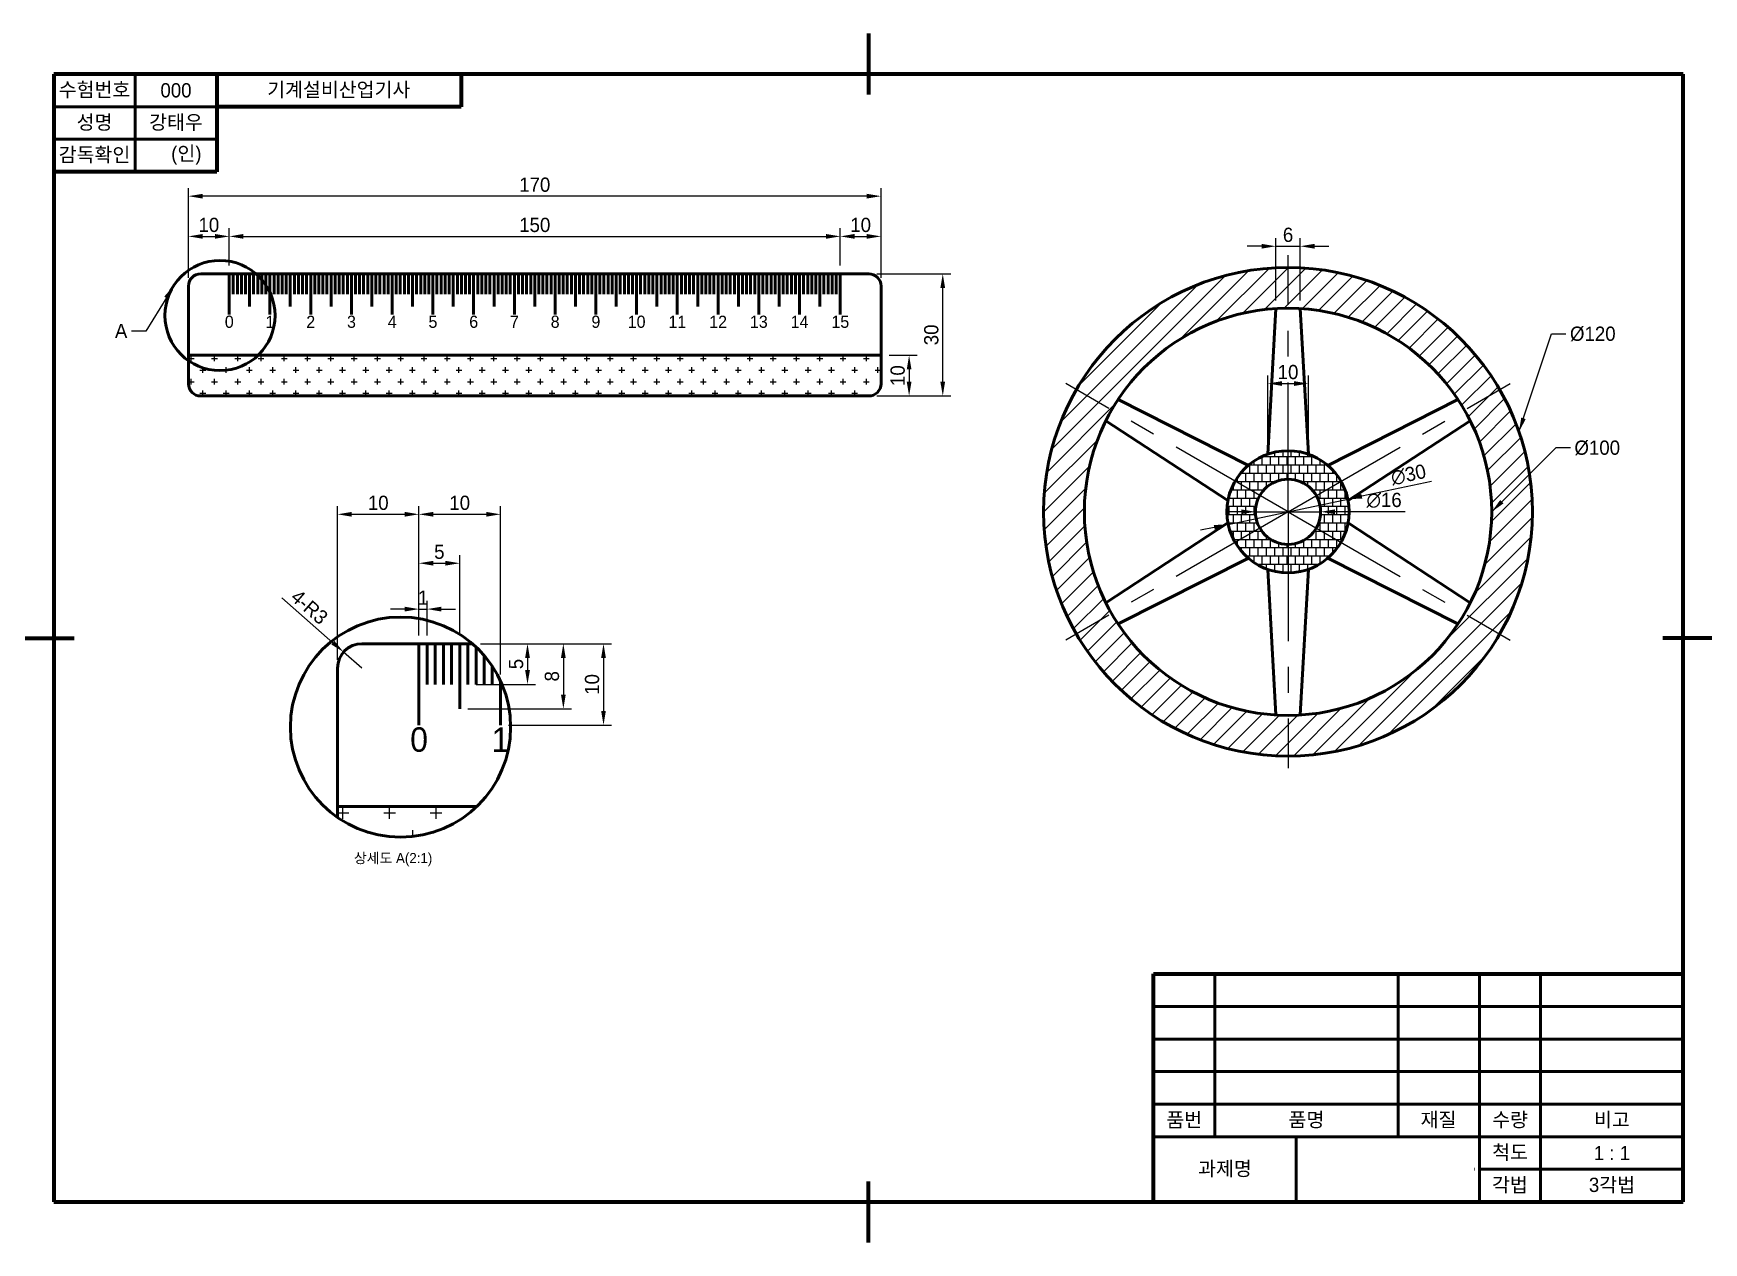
# Model space of a CAD drawing. Header units: millimetres. Extents: x 0 to 2793, y 0 to 476.
# Drawn here: x 1265 to 1675, y 0 to 297 of the extents above; entities that cross this region are included whole.
import ezdxf

# ---------------------------------------------------------------- set-up
doc = ezdxf.new("R2010")
doc.units = ezdxf.units.MM
doc.linetypes.add('CENTER', pattern=[50.8, 31.75, -6.35, 6.35, -6.35])
for name, color, linetype, lineweight in [('1.윤곽선', 5, 'Continuous', 70), ('2.외형선', 3, 'Continuous', 50), ('4.일반주서', 2, 'Continuous', 35), ('5.중심선', 1, 'CENTER', 25), ('6.해치선', 1, 'Continuous', 25)]:
    doc.layers.add(name, color=color, linetype=linetype, lineweight=lineweight)
doc.styles.add('굴림', font='')
doc.styles.get('굴림').set_extended_font_data('Gulim')
doc.dimstyles.new('기계제도기능사치수', dxfattribs={"dimtxt": 3.5, "dimasz": 3.5, "dimexe": 2, "dimexo": 2, "dimgap": 1, "dimtad": 1, "dimdsep": 46, "dimtxsty": '굴림', "dimcen": 2.5, "dimclrd": 1, "dimclre": 1, "dimclrt": 2, "dimazin": 2, "dimtfac": 1, "dimtmove": 0, "dimatfit": 3, "dimfxl": 1, "dimarcsym": 0})

# ---------------------------------------------------------------- blocks, each defined once
blk = doc.blocks.new('*U48')
at = {"layer": '2.외형선'}
for p, q in [((-3, 18.41), (-5, -17.36)), ((3, 18.41), (5, -17.36))]:
    blk.add_line(p, q, dxfattribs=at)
at = {"layer": '5.중심선'}
blk.add_line((0, -31.5), (0, 31.5), dxfattribs=at)
blk = doc.blocks.new('*U49')
at = {"layer": '2.외형선', "color": 0, "linetype": 'ByBlock', "lineweight": -2, "transparency": 16777216}
blk.add_blockref('*U48', (1572.99, 211), dxfattribs=at)
for p, rotation in [((1545.71, 195.25), 59.99999999999999), ((1600.26, 195.25), 299.9999999999999), ((1545.71, 163.75), 120), ((1600.26, 163.75), 240), ((1572.99, 148), 180)]:
    blk.add_blockref('*U48', p, dxfattribs=dict(at, rotation=rotation))
blk = doc.blocks.new('*D50')
at = {"layer": '2.외형선', "color": 1, "lineweight": -2, "transparency": 16777216}
for p, q in [((1569.99, 231.41), (1569.99, 246.72)), ((1575.99, 231.41), (1575.99, 246.72)), ((1566.49, 244.72), (1562.99, 244.72)), ((1569.99, 244.72), (1575.99, 244.72)), ((1579.49, 244.72), (1582.99, 244.72))]:
    blk.add_line(p, q, dxfattribs=at)
at = {"layer": '2.외형선', "color": 1, "transparency": 16777216}
for points in [[(1566.49, 245.3), (1566.49, 244.13), (1569.99, 244.72)], [(1579.49, 245.3), (1579.49, 244.13), (1575.99, 244.72)]]:
    blk.add_solid(points, dxfattribs=at)
at = {"layer": 'Defpoints', "color": 0, "transparency": 16777216}
for p in [(1575.99, 244.72), (1569.99, 229.41), (1575.99, 229.41)]:
    blk.add_point(p, dxfattribs=at)
at = {"layer": '2.외형선', "color": 2, "transparency": 16777216, "insert": (1572.99, 247.51), "char_height": 3.5, "attachment_point": 5, "style": '굴림'}
blk.add_mtext('6', dxfattribs=at)
blk = doc.blocks.new('*D51')
at = {"layer": '2.외형선', "color": 1, "lineweight": -2, "transparency": 16777216}
for p, q in [((1567.99, 195.64), (1567.99, 213)), ((1571.49, 211), (1574.49, 211)), ((1577.99, 195.64), (1577.99, 213))]:
    blk.add_line(p, q, dxfattribs=at)
at = {"layer": '2.외형선', "color": 1, "transparency": 16777216}
for points in [[(1571.49, 211.58), (1571.49, 210.42), (1567.99, 211)], [(1574.49, 211.58), (1574.49, 210.42), (1577.99, 211)]]:
    blk.add_solid(points, dxfattribs=at)
at = {"layer": 'Defpoints', "color": 0, "transparency": 16777216}
for p in [(1577.99, 211), (1567.99, 193.64), (1577.99, 193.64)]:
    blk.add_point(p, dxfattribs=at)
at = {"layer": '2.외형선', "color": 2, "transparency": 16777216, "insert": (1572.99, 213.8), "char_height": 3.5, "attachment_point": 5, "style": '굴림'}
blk.add_mtext('10', dxfattribs=at)
blk = doc.blocks.new('*D52')
at = {"layer": '2.외형선', "color": 1, "lineweight": -2, "transparency": 16777216}
for p, q in [((1561.49, 179.5), (1557.99, 179.5)), ((1564.99, 179.5), (1580.99, 179.5)), ((1601.75, 179.5), (1584.49, 179.5))]:
    blk.add_line(p, q, dxfattribs=at)
at = {"layer": '2.외형선', "color": 1, "transparency": 16777216}
for points in [[(1561.49, 180.08), (1561.49, 178.92), (1564.99, 179.5)], [(1584.49, 180.08), (1584.49, 178.92), (1580.99, 179.5)]]:
    blk.add_solid(points, dxfattribs=at)
at = {"layer": 'Defpoints', "color": 0, "transparency": 16777216}
for p in [(1564.99, 179.5), (1580.99, 179.5)]:
    blk.add_point(p, dxfattribs=at)
at = {"layer": '2.외형선', "color": 2, "transparency": 16777216, "insert": (1596.57, 182.3), "char_height": 3.5, "attachment_point": 5, "style": '굴림'}
blk.add_mtext('∅16', dxfattribs=at)
blk = doc.blocks.new('*D53')
at = {"layer": '2.외형선', "color": 1, "lineweight": -2, "transparency": 16777216}
for p, q in [((1608.2, 186.92), (1591.09, 183.32)), ((1558.31, 176.4), (1587.66, 182.59)), ((1554.88, 175.68), (1551.46, 174.96))]:
    blk.add_line(p, q, dxfattribs=at)
at = {"layer": '2.외형선', "color": 1, "transparency": 16777216}
for points in [[(1590.97, 183.89), (1591.21, 182.75), (1587.66, 182.59)], [(1554.76, 176.25), (1555, 175.11), (1558.31, 176.4)]]:
    blk.add_solid(points, dxfattribs=at)
at = {"layer": 'Defpoints', "color": 0, "transparency": 16777216}
for p in [(1587.66, 182.59), (1558.31, 176.4)]:
    blk.add_point(p, dxfattribs=at)
at = {"layer": '2.외형선', "color": 2, "transparency": 16777216, "insert": (1602.55, 188.59), "char_height": 3.5, "attachment_point": 5, "rotation": 11.9078, "style": '굴림'}
blk.add_mtext('∅30', dxfattribs=at)
blk = doc.blocks.new('*D62')
at = {"layer": '2.외형선', "color": 1, "lineweight": -2, "transparency": 16777216}
for p, q in [((1339.65, 143.1), (1339.65, 180.88)), ((1359.65, 149.1), (1359.65, 180.88)), ((1343.15, 178.88), (1356.15, 178.88))]:
    blk.add_line(p, q, dxfattribs=at)
at = {"layer": '2.외형선', "color": 1, "transparency": 16777216}
for points in [[(1343.15, 179.47), (1343.15, 178.3), (1339.65, 178.88)], [(1356.15, 179.47), (1356.15, 178.3), (1359.65, 178.88)]]:
    blk.add_solid(points, dxfattribs=at)
at = {"layer": 'Defpoints', "color": 0, "transparency": 16777216}
for p in [(1359.65, 178.88), (1359.65, 147.1), (1339.65, 141.1)]:
    blk.add_point(p, dxfattribs=at)
at = {"layer": '2.외형선', "color": 2, "transparency": 16777216, "insert": (1349.65, 181.68), "char_height": 3.5, "attachment_point": 5, "style": '굴림'}
blk.add_mtext('10', dxfattribs=at)
blk = doc.blocks.new('*D63')
at = {"layer": '2.외형선', "color": 1, "lineweight": -2, "transparency": 16777216}
for p, q in [((1359.65, 149.1), (1359.65, 180.88)), ((1379.65, 139.53), (1379.65, 180.88)), ((1363.15, 178.88), (1376.15, 178.88))]:
    blk.add_line(p, q, dxfattribs=at)
at = {"layer": '2.외형선', "color": 1, "transparency": 16777216}
for points in [[(1363.15, 179.47), (1363.15, 178.3), (1359.65, 178.88)], [(1376.15, 179.47), (1376.15, 178.3), (1379.65, 178.88)]]:
    blk.add_solid(points, dxfattribs=at)
at = {"layer": 'Defpoints', "color": 0, "transparency": 16777216}
for p in [(1379.65, 178.88), (1359.65, 147.1), (1379.65, 137.53)]:
    blk.add_point(p, dxfattribs=at)
at = {"layer": '2.외형선', "color": 2, "transparency": 16777216, "insert": (1369.65, 181.68), "char_height": 3.5, "attachment_point": 5, "style": '굴림'}
blk.add_mtext('10', dxfattribs=at)
blk = doc.blocks.new('*D64')
at = {"layer": '2.외형선', "color": 1, "lineweight": -2, "transparency": 16777216}
for p, q in [((1359.65, 149.1), (1359.65, 168.86)), ((1369.65, 149.1), (1369.65, 168.86)), ((1363.15, 166.86), (1366.15, 166.86))]:
    blk.add_line(p, q, dxfattribs=at)
at = {"layer": '2.외형선', "color": 1, "transparency": 16777216}
for points in [[(1363.15, 167.45), (1363.15, 166.28), (1359.65, 166.86)], [(1366.15, 167.45), (1366.15, 166.28), (1369.65, 166.86)]]:
    blk.add_solid(points, dxfattribs=at)
at = {"layer": 'Defpoints', "color": 0, "transparency": 16777216}
for p in [(1369.65, 166.86), (1359.65, 147.1), (1369.65, 147.1)]:
    blk.add_point(p, dxfattribs=at)
at = {"layer": '2.외형선', "color": 2, "transparency": 16777216, "insert": (1364.65, 169.66), "char_height": 3.5, "attachment_point": 5, "style": '굴림'}
blk.add_mtext('5', dxfattribs=at)
blk = doc.blocks.new('*D65')
at = {"layer": '2.외형선', "color": 1, "lineweight": -2, "transparency": 16777216}
for p, q in [((1359.65, 149.1), (1359.65, 157.6)), ((1361.65, 149.1), (1361.65, 157.6)), ((1356.15, 155.6), (1352.65, 155.6)), ((1359.65, 155.6), (1361.65, 155.6)), ((1365.15, 155.6), (1368.65, 155.6))]:
    blk.add_line(p, q, dxfattribs=at)
at = {"layer": '2.외형선', "color": 1, "transparency": 16777216}
for points in [[(1356.15, 156.18), (1356.15, 155.01), (1359.65, 155.6)], [(1365.15, 156.18), (1365.15, 155.01), (1361.65, 155.6)]]:
    blk.add_solid(points, dxfattribs=at)
at = {"layer": 'Defpoints', "color": 0, "transparency": 16777216}
for p in [(1361.65, 155.6), (1359.65, 147.1), (1361.65, 147.1)]:
    blk.add_point(p, dxfattribs=at)
at = {"layer": '2.외형선', "color": 2, "transparency": 16777216, "insert": (1360.65, 158.4), "char_height": 3.5, "attachment_point": 5, "style": '굴림'}
blk.add_mtext('1', dxfattribs=at)
blk = doc.blocks.new('*D69')
at = {"layer": '2.외형선', "color": 1, "lineweight": -2, "transparency": 16777216}
for p, q in [((1374.75, 147.1), (1388.29, 147.1)), ((1386.29, 143.6), (1386.29, 140.6)), ((1373.65, 137.1), (1388.29, 137.1))]:
    blk.add_line(p, q, dxfattribs=at)
at = {"layer": '2.외형선', "color": 1, "transparency": 16777216}
for points in [[(1385.71, 143.6), (1386.88, 143.6), (1386.29, 147.1)], [(1385.71, 140.6), (1386.88, 140.6), (1386.29, 137.1)]]:
    blk.add_solid(points, dxfattribs=at)
at = {"layer": 'Defpoints', "color": 0, "transparency": 16777216}
for p in [(1372.75, 147.1), (1371.65, 137.1), (1386.29, 137.1)]:
    blk.add_point(p, dxfattribs=at)
at = {"layer": '2.외형선', "color": 2, "transparency": 16777216, "insert": (1383.5, 142.1), "char_height": 3.5, "attachment_point": 5, "rotation": 90, "style": '굴림'}
blk.add_mtext('5', dxfattribs=at)
blk = doc.blocks.new('*D70')
at = {"layer": '2.외형선', "color": 1, "lineweight": -2, "transparency": 16777216}
for p, q in [((1374.75, 147.1), (1397.09, 147.1)), ((1395.09, 143.6), (1395.09, 134.6)), ((1371.65, 131.1), (1397.09, 131.1))]:
    blk.add_line(p, q, dxfattribs=at)
at = {"layer": '2.외형선', "color": 1, "transparency": 16777216}
for points in [[(1394.51, 143.6), (1395.67, 143.6), (1395.09, 147.1)], [(1394.51, 134.6), (1395.67, 134.6), (1395.09, 131.1)]]:
    blk.add_solid(points, dxfattribs=at)
at = {"layer": 'Defpoints', "color": 0, "transparency": 16777216}
for p in [(1372.75, 147.1), (1369.65, 131.1), (1395.09, 131.1)]:
    blk.add_point(p, dxfattribs=at)
at = {"layer": '2.외형선', "color": 2, "transparency": 16777216, "insert": (1392.3, 139.1), "char_height": 3.5, "attachment_point": 5, "rotation": 90, "style": '굴림'}
blk.add_mtext('8', dxfattribs=at)
blk = doc.blocks.new('*D71')
at = {"layer": '2.외형선', "color": 1, "lineweight": -2, "transparency": 16777216}
for p, q in [((1374.75, 147.1), (1406.95, 147.1)), ((1404.95, 143.6), (1404.95, 130.6)), ((1381.65, 127.1), (1406.95, 127.1))]:
    blk.add_line(p, q, dxfattribs=at)
at = {"layer": '2.외형선', "color": 1, "transparency": 16777216}
for points in [[(1404.37, 143.6), (1405.53, 143.6), (1404.95, 147.1)], [(1404.37, 130.6), (1405.53, 130.6), (1404.95, 127.1)]]:
    blk.add_solid(points, dxfattribs=at)
at = {"layer": 'Defpoints', "color": 0, "transparency": 16777216}
for p in [(1372.75, 147.1), (1379.65, 127.1), (1404.95, 127.1)]:
    blk.add_point(p, dxfattribs=at)
at = {"layer": '2.외형선', "color": 2, "transparency": 16777216, "insert": (1402.15, 137.1), "char_height": 3.5, "attachment_point": 5, "rotation": 90, "style": '굴림'}
blk.add_mtext('10', dxfattribs=at)
blk = doc.blocks.new('*D72')
at = {"layer": '2.외형선', "color": 1, "lineweight": -2, "transparency": 16777216}
for p, q in [((1325.96, 158.34), (1338.5, 147.35)), ((1345.65, 141.1), (1341.14, 145.05))]:
    blk.add_line(p, q, dxfattribs=at)
at = {"layer": '2.외형선', "color": 1, "transparency": 16777216}
blk.add_solid([(1338.89, 147.79), (1338.12, 146.92), (1341.14, 145.05)], dxfattribs=at)
at = {"layer": 'Defpoints', "color": 0, "transparency": 16777216}
for p in [(1341.14, 145.05), (1345.65, 141.1)]:
    blk.add_point(p, dxfattribs=at)
at = {"layer": '2.외형선', "color": 2, "transparency": 16777216, "insert": (1332.76, 156.11), "char_height": 3.5, "attachment_point": 5, "rotation": 318.7959, "style": '굴림'}
blk.add_mtext('4-R3', dxfattribs=at)
blk = doc.blocks.new('*D73')
at = {"layer": '2.외형선', "color": 1, "lineweight": -2, "transparency": 16777216}
for p, q in [((1303.07, 236.95), (1303.07, 249.14)), ((1306.57, 247.14), (1309.57, 247.14)), ((1313.07, 239.95), (1313.07, 249.14))]:
    blk.add_line(p, q, dxfattribs=at)
at = {"layer": '2.외형선', "color": 1, "transparency": 16777216}
for points in [[(1306.57, 247.73), (1306.57, 246.56), (1303.07, 247.14)], [(1309.57, 247.73), (1309.57, 246.56), (1313.07, 247.14)]]:
    blk.add_solid(points, dxfattribs=at)
at = {"layer": 'Defpoints', "color": 0, "transparency": 16777216}
for p in [(1313.07, 247.14), (1313.07, 237.95), (1303.07, 234.95)]:
    blk.add_point(p, dxfattribs=at)
at = {"layer": '2.외형선', "color": 2, "transparency": 16777216, "insert": (1308.07, 249.94), "char_height": 3.5, "attachment_point": 5, "style": '굴림'}
blk.add_mtext('10', dxfattribs=at)
blk = doc.blocks.new('*D74')
at = {"layer": '2.외형선', "color": 1, "lineweight": -2, "transparency": 16777216}
for p, q in [((1313.07, 239.95), (1313.07, 249.14)), ((1316.57, 247.14), (1459.57, 247.14)), ((1463.07, 239.95), (1463.07, 249.14))]:
    blk.add_line(p, q, dxfattribs=at)
at = {"layer": '2.외형선', "color": 1, "transparency": 16777216}
for points in [[(1316.57, 247.73), (1316.57, 246.56), (1313.07, 247.14)], [(1459.57, 247.73), (1459.57, 246.56), (1463.07, 247.14)]]:
    blk.add_solid(points, dxfattribs=at)
at = {"layer": 'Defpoints', "color": 0, "transparency": 16777216}
for p in [(1463.07, 247.14), (1313.07, 237.95), (1463.07, 237.95)]:
    blk.add_point(p, dxfattribs=at)
at = {"layer": '2.외형선', "color": 2, "transparency": 16777216, "insert": (1388.07, 249.94), "char_height": 3.5, "attachment_point": 5, "style": '굴림'}
blk.add_mtext('150', dxfattribs=at)
blk = doc.blocks.new('*D75')
at = {"layer": '2.외형선', "color": 1, "lineweight": -2, "transparency": 16777216}
for p, q in [((1463.07, 239.95), (1463.07, 249.14)), ((1466.57, 247.14), (1469.57, 247.14)), ((1473.07, 236.95), (1473.07, 249.14))]:
    blk.add_line(p, q, dxfattribs=at)
at = {"layer": '2.외형선', "color": 1, "transparency": 16777216}
for points in [[(1466.57, 247.73), (1466.57, 246.56), (1463.07, 247.14)], [(1469.57, 247.73), (1469.57, 246.56), (1473.07, 247.14)]]:
    blk.add_solid(points, dxfattribs=at)
at = {"layer": 'Defpoints', "color": 0, "transparency": 16777216}
for p in [(1473.07, 247.14), (1463.07, 237.95), (1473.07, 234.95)]:
    blk.add_point(p, dxfattribs=at)
at = {"layer": '2.외형선', "color": 2, "transparency": 16777216, "insert": (1468.07, 249.94), "char_height": 3.5, "attachment_point": 5, "style": '굴림'}
blk.add_mtext('10', dxfattribs=at)
blk = doc.blocks.new('*D76')
at = {"layer": '2.외형선', "color": 1, "lineweight": -2, "transparency": 16777216}
for p, q in [((1303.07, 236.95), (1303.07, 259.02)), ((1473.07, 236.95), (1473.07, 259.02)), ((1469.57, 257.02), (1306.57, 257.02))]:
    blk.add_line(p, q, dxfattribs=at)
at = {"layer": '2.외형선', "color": 1, "transparency": 16777216}
for points in [[(1306.57, 257.6), (1306.57, 256.43), (1303.07, 257.02)], [(1469.57, 257.6), (1469.57, 256.43), (1473.07, 257.02)]]:
    blk.add_solid(points, dxfattribs=at)
at = {"layer": 'Defpoints', "color": 0, "transparency": 16777216}
for p in [(1303.07, 257.02), (1303.07, 234.95), (1473.07, 234.95)]:
    blk.add_point(p, dxfattribs=at)
at = {"layer": '2.외형선', "color": 2, "transparency": 16777216, "insert": (1388.07, 259.82), "char_height": 3.5, "attachment_point": 5, "style": '굴림'}
blk.add_mtext('170', dxfattribs=at)
blk = doc.blocks.new('*D77')
at = {"layer": '2.외형선', "color": 1, "lineweight": -2, "transparency": 16777216}
for p, q in [((1475.07, 217.95), (1481.97, 217.95)), ((1479.97, 214.45), (1479.97, 211.45)), ((1472.07, 207.95), (1481.97, 207.95))]:
    blk.add_line(p, q, dxfattribs=at)
at = {"layer": '2.외형선', "color": 1, "transparency": 16777216}
for points in [[(1479.39, 214.45), (1480.55, 214.45), (1479.97, 217.95)], [(1479.39, 211.45), (1480.55, 211.45), (1479.97, 207.95)]]:
    blk.add_solid(points, dxfattribs=at)
at = {"layer": 'Defpoints', "color": 0, "transparency": 16777216}
for p in [(1473.07, 217.95), (1470.07, 207.95), (1479.97, 207.95)]:
    blk.add_point(p, dxfattribs=at)
at = {"layer": '2.외형선', "color": 2, "transparency": 16777216, "insert": (1477.17, 212.95), "char_height": 3.5, "attachment_point": 5, "rotation": 90, "style": '굴림'}
blk.add_mtext('10', dxfattribs=at)
blk = doc.blocks.new('*D78')
at = {"layer": '2.외형선', "color": 1, "lineweight": -2, "transparency": 16777216}
for p, q in [((1472.07, 237.95), (1490.23, 237.95)), ((1488.23, 211.45), (1488.23, 234.45)), ((1472.07, 207.95), (1490.23, 207.95))]:
    blk.add_line(p, q, dxfattribs=at)
at = {"layer": '2.외형선', "color": 1, "transparency": 16777216}
for points in [[(1487.64, 234.45), (1488.81, 234.45), (1488.23, 237.95)], [(1487.64, 211.45), (1488.81, 211.45), (1488.23, 207.95)]]:
    blk.add_solid(points, dxfattribs=at)
at = {"layer": 'Defpoints', "color": 0, "transparency": 16777216}
for p in [(1470.07, 237.95), (1488.23, 237.95), (1470.07, 207.95)]:
    blk.add_point(p, dxfattribs=at)
at = {"layer": '2.외형선', "color": 2, "transparency": 16777216, "insert": (1485.43, 222.95), "char_height": 3.5, "attachment_point": 5, "rotation": 90, "style": '굴림'}
blk.add_mtext('30', dxfattribs=at)

msp = doc.modelspace()

# ---------------------------------------------------------------- hatches: boundary and pattern name
at = {"layer": '6.해치선'}
h = msp.add_hatch(dxfattribs=at)
h.set_pattern_fill('ANSI31', color=256)
h.paths.add_polyline_path([(1572.985, 229.499), (1572.985, 239.499, 0.2679492), (1521.024, 209.499), (1529.684, 204.499, -0.2679492)])
h.paths.add_polyline_path([(1572.985, 239.499), (1572.985, 229.499, -0.2679492), (1616.286, 204.499), (1624.947, 209.499, 0.2679492)])
h.paths.add_polyline_path([(1624.947, 209.499), (1616.286, 204.499, -0.1316525), (1622.985, 179.499, -0.1316525), (1616.286, 154.499), (1624.947, 149.499, 0.1316525), (1632.985, 179.499, 0.1316525)])
h.paths.add_polyline_path([(1624.947, 149.499), (1616.286, 154.499, -0.2679492), (1572.985, 129.499), (1572.985, 119.499, 0.2679492)])
h.paths.add_polyline_path([(1572.985, 129.499, -0.2679492), (1529.684, 154.499), (1521.024, 149.499, 0.2679492), (1572.985, 119.499)])
h.paths.add_polyline_path([(1522.985, 179.499, -0.1316525), (1529.684, 204.499), (1521.024, 209.499, 0.1316525), (1512.985, 179.499, 0.1316525), (1521.024, 149.499), (1529.684, 154.499, -0.1316525)])
h = msp.add_hatch(dxfattribs=at)
h.set_pattern_fill('CROSS', color=256, scale=0.45)
h.paths.add_polyline_path([(1473.069, 217.946), (1303.069, 217.946), (1303.069, 210.946, 0.4142136), (1306.069, 207.946), (1470.069, 207.946, 0.4142136), (1473.069, 210.946)])
h = msp.add_hatch(dxfattribs=at)
h.set_pattern_fill('AR-B88', color=256, scale=0.01)
h.paths.add_polyline_path([(1572.985, 194.499), (1572.985, 187.499, -0.2679492), (1579.913, 183.499), (1585.975, 186.999, 0.2679492)])
h.paths.add_polyline_path([(1585.975, 186.999), (1579.913, 183.499, -0.1316525), (1580.985, 179.499, -0.1316525), (1579.913, 175.499), (1585.975, 171.999, 0.1316525), (1587.985, 179.499, 0.1316525)])
h.paths.add_polyline_path([(1585.975, 171.999), (1579.913, 175.499, -0.2679492), (1572.985, 171.499), (1572.985, 164.499, 0.2679492)])
h.paths.add_polyline_path([(1572.985, 171.499, -0.2679492), (1566.057, 175.499), (1559.995, 171.999, 0.2679492), (1572.985, 164.499)])
h.paths.add_polyline_path([(1566.057, 183.499), (1559.995, 186.999, 0.1316525), (1557.985, 179.499, 0.1316525), (1559.995, 171.999), (1566.057, 175.499, -0.1316525), (1564.985, 179.499, -0.1316525)])
h.paths.add_polyline_path([(1572.985, 194.499, 0.2679492), (1559.995, 186.999), (1566.057, 183.499, -0.2679492), (1572.985, 187.499)])
h = msp.add_hatch(dxfattribs=at)
h.set_pattern_fill('CROSS', color=256, scale=0.9)
h.set_pattern_definition([(0, (-1266.486, -328.7945), (5.715, 5.715), [2.8575, -8.5725]), (90, (-1265.0574, -330.223), (-5.715, 5.715), [2.8575, -8.5725])])
edge = h.paths.add_edge_path()
edge.add_arc((1355.12, 126.607), 27.034, 235.09719, 313.80551)
edge.add_line((1373.833, 107.097), (1339.651, 107.097))
edge.add_line((1339.651, 107.097), (1339.651, 104.436))

# ---------------------------------------------------------------- linework, layer by layer
at = {"layer": '1.윤곽선'}
for p, q in [((1470, 297), (1470, 282)), ((1670, 287), (1270, 287)), ((1270, 287), (1270, 10)), ((1310, 287), (1310, 263)), ((1370, 287), (1370, 279)), ((1670, 10), (1670, 287)), ((1370, 279), (1310, 279)), ((1310, 263), (1270, 263)), ((1260, 148.5), (1275, 148.5)), ((1680, 148.5), (1665, 148.5)), ((1540, 66), (1670, 66)), ((1540, 10), (1540, 66)), ((1470, 0), (1470, 15)), ((1270, 10), (1670, 10))]:
    msp.add_line(p, q, dxfattribs=at)
at = {"layer": '2.외형선'}
for p, q in [((1290, 287), (1290, 263)), ((1290, 279), (1270, 279)), ((1290, 279), (1310, 279)), ((1310, 271), (1270, 271)), ((1470.069, 237.946), (1306.069, 237.946)), ((1313.069, 237.946), (1313.069, 227.946)), ((1313.069, 237.946), (1313.069, 232.946)), ((1314.069, 237.946), (1314.069, 232.946)), ((1315.069, 237.946), (1315.069, 232.946)), ((1316.069, 237.946), (1316.069, 232.946)), ((1317.069, 237.946), (1317.069, 232.946)), ((1318.069, 237.946), (1318.069, 229.946)), ((1319.069, 237.946), (1319.069, 232.946)), ((1320.069, 237.946), (1320.069, 232.946)), ((1321.069, 237.946), (1321.069, 232.946)), ((1322.069, 237.946), (1322.069, 232.946)), ((1323.069, 237.946), (1323.069, 227.946)), ((1323.069, 237.946), (1323.069, 232.946)), ((1324.069, 237.946), (1324.069, 232.946)), ((1325.069, 237.946), (1325.069, 232.946)), ((1326.069, 237.946), (1326.069, 232.946)), ((1327.069, 237.946), (1327.069, 232.946)), ((1328.069, 237.946), (1328.069, 229.946)), ((1329.069, 237.946), (1329.069, 232.946)), ((1330.069, 237.946), (1330.069, 232.946)), ((1331.069, 237.946), (1331.069, 232.946)), ((1332.069, 237.946), (1332.069, 232.946)), ((1333.069, 237.946), (1333.069, 227.946)), ((1333.069, 237.946), (1333.069, 232.946)), ((1334.069, 237.946), (1334.069, 232.946)), ((1335.069, 237.946), (1335.069, 232.946)), ((1336.069, 237.946), (1336.069, 232.946)), ((1337.069, 237.946), (1337.069, 232.946)), ((1338.069, 237.946), (1338.069, 229.946)), ((1339.069, 237.946), (1339.069, 232.946)), ((1340.069, 237.946), (1340.069, 232.946)), ((1341.069, 237.946), (1341.069, 232.946)), ((1342.069, 237.946), (1342.069, 232.946)), ((1343.069, 237.946), (1343.069, 227.946)), ((1343.069, 237.946), (1343.069, 232.946)), ((1344.069, 237.946), (1344.069, 232.946)), ((1345.069, 237.946), (1345.069, 232.946)), ((1346.069, 237.946), (1346.069, 232.946)), ((1347.069, 237.946), (1347.069, 232.946)), ((1348.069, 237.946), (1348.069, 229.946)), ((1349.069, 237.946), (1349.069, 232.946)), ((1350.069, 237.946), (1350.069, 232.946)), ((1351.069, 237.946), (1351.069, 232.946)), ((1352.069, 237.946), (1352.069, 232.946)), ((1353.069, 237.946), (1353.069, 227.946)), ((1353.069, 237.946), (1353.069, 232.946)), ((1354.069, 237.946), (1354.069, 232.946)), ((1355.069, 237.946), (1355.069, 232.946)), ((1356.069, 237.946), (1356.069, 232.946)), ((1357.069, 237.946), (1357.069, 232.946)), ((1358.069, 237.946), (1358.069, 229.946)), ((1359.069, 237.946), (1359.069, 232.946)), ((1360.069, 237.946), (1360.069, 232.946)), ((1361.069, 237.946), (1361.069, 232.946)), ((1362.069, 237.946), (1362.069, 232.946)), ((1363.069, 237.946), (1363.069, 227.946)), ((1363.069, 237.946), (1363.069, 232.946)), ((1364.069, 237.946), (1364.069, 232.946)), ((1365.069, 237.946), (1365.069, 232.946)), ((1366.069, 237.946), (1366.069, 232.946)), ((1367.069, 237.946), (1367.069, 232.946)), ((1368.069, 237.946), (1368.069, 229.946)), ((1369.069, 237.946), (1369.069, 232.946)), ((1370.069, 237.946), (1370.069, 232.946)), ((1371.069, 237.946), (1371.069, 232.946)), ((1372.069, 237.946), (1372.069, 232.946)), ((1373.069, 237.946), (1373.069, 227.946)), ((1373.069, 237.946), (1373.069, 232.946)), ((1374.069, 237.946), (1374.069, 232.946)), ((1375.069, 237.946), (1375.069, 232.946)), ((1376.069, 237.946), (1376.069, 232.946)), ((1377.069, 237.946), (1377.069, 232.946)), ((1378.069, 237.946), (1378.069, 229.946)), ((1379.069, 237.946), (1379.069, 232.946)), ((1380.069, 237.946), (1380.069, 232.946)), ((1381.069, 237.946), (1381.069, 232.946)), ((1382.069, 237.946), (1382.069, 232.946)), ((1383.069, 237.946), (1383.069, 227.946)), ((1383.069, 237.946), (1383.069, 232.946)), ((1384.069, 237.946), (1384.069, 232.946)), ((1385.069, 237.946), (1385.069, 232.946)), ((1386.069, 237.946), (1386.069, 232.946)), ((1387.069, 237.946), (1387.069, 232.946)), ((1388.069, 237.946), (1388.069, 229.946)), ((1389.069, 237.946), (1389.069, 232.946)), ((1390.069, 237.946), (1390.069, 232.946)), ((1391.069, 237.946), (1391.069, 232.946)), ((1392.069, 237.946), (1392.069, 232.946)), ((1393.069, 237.946), (1393.069, 227.946)), ((1393.069, 237.946), (1393.069, 232.946)), ((1394.069, 237.946), (1394.069, 232.946)), ((1395.069, 237.946), (1395.069, 232.946)), ((1396.069, 237.946), (1396.069, 232.946)), ((1397.069, 237.946), (1397.069, 232.946)), ((1398.069, 237.946), (1398.069, 229.946)), ((1399.069, 237.946), (1399.069, 232.946)), ((1400.069, 237.946), (1400.069, 232.946)), ((1401.069, 237.946), (1401.069, 232.946)), ((1402.069, 237.946), (1402.069, 232.946)), ((1403.069, 237.946), (1403.069, 227.946)), ((1403.069, 237.946), (1403.069, 232.946)), ((1404.069, 237.946), (1404.069, 232.946)), ((1405.069, 237.946), (1405.069, 232.946)), ((1406.069, 237.946), (1406.069, 232.946)), ((1407.069, 237.946), (1407.069, 232.946)), ((1408.069, 237.946), (1408.069, 229.946)), ((1409.069, 237.946), (1409.069, 232.946)), ((1410.069, 237.946), (1410.069, 232.946)), ((1411.069, 237.946), (1411.069, 232.946)), ((1412.069, 237.946), (1412.069, 232.946)), ((1413.069, 237.946), (1413.069, 227.946)), ((1413.069, 237.946), (1413.069, 232.946)), ((1414.069, 237.946), (1414.069, 232.946)), ((1415.069, 237.946), (1415.069, 232.946)), ((1416.069, 237.946), (1416.069, 232.946)), ((1417.069, 237.946), (1417.069, 232.946)), ((1418.069, 237.946), (1418.069, 229.946)), ((1419.069, 237.946), (1419.069, 232.946)), ((1420.069, 237.946), (1420.069, 232.946)), ((1421.069, 237.946), (1421.069, 232.946)), ((1422.069, 237.946), (1422.069, 232.946)), ((1423.069, 237.946), (1423.069, 227.946)), ((1423.069, 237.946), (1423.069, 232.946)), ((1424.069, 237.946), (1424.069, 232.946)), ((1425.069, 237.946), (1425.069, 232.946)), ((1426.069, 237.946), (1426.069, 232.946)), ((1427.069, 237.946), (1427.069, 232.946)), ((1428.069, 237.946), (1428.069, 229.946)), ((1429.069, 237.946), (1429.069, 232.946)), ((1430.069, 237.946), (1430.069, 232.946)), ((1431.069, 237.946), (1431.069, 232.946)), ((1432.069, 237.946), (1432.069, 232.946)), ((1433.069, 237.946), (1433.069, 227.946)), ((1433.069, 237.946), (1433.069, 232.946)), ((1434.069, 237.946), (1434.069, 232.946)), ((1435.069, 237.946), (1435.069, 232.946)), ((1436.069, 237.946), (1436.069, 232.946)), ((1437.069, 237.946), (1437.069, 232.946)), ((1438.069, 237.946), (1438.069, 229.946)), ((1439.069, 237.946), (1439.069, 232.946)), ((1440.069, 237.946), (1440.069, 232.946)), ((1441.069, 237.946), (1441.069, 232.946)), ((1442.069, 237.946), (1442.069, 232.946)), ((1443.069, 237.946), (1443.069, 227.946)), ((1443.069, 237.946), (1443.069, 232.946)), ((1444.069, 237.946), (1444.069, 232.946)), ((1445.069, 237.946), (1445.069, 232.946)), ((1446.069, 237.946), (1446.069, 232.946)), ((1447.069, 237.946), (1447.069, 232.946)), ((1448.069, 237.946), (1448.069, 229.946)), ((1449.069, 237.946), (1449.069, 232.946)), ((1450.069, 237.946), (1450.069, 232.946)), ((1451.069, 237.946), (1451.069, 232.946)), ((1452.069, 237.946), (1452.069, 232.946)), ((1453.069, 237.946), (1453.069, 227.946)), ((1453.069, 237.946), (1453.069, 232.946)), ((1454.069, 237.946), (1454.069, 232.946)), ((1455.069, 237.946), (1455.069, 232.946)), ((1456.069, 237.946), (1456.069, 232.946)), ((1457.069, 237.946), (1457.069, 232.946)), ((1458.069, 237.946), (1458.069, 229.946)), ((1459.069, 237.946), (1459.069, 232.946)), ((1460.069, 237.946), (1460.069, 232.946)), ((1461.069, 237.946), (1461.069, 232.946)), ((1462.069, 237.946), (1462.069, 232.946)), ((1463.069, 237.946), (1463.069, 227.946)), ((1463.069, 237.946), (1463.069, 232.946)), ((1569.985, 239.424), (1569.985, 239.499)), ((1575.985, 239.424), (1575.985, 239.499)), ((1303.069, 234.946), (1303.069, 210.946)), ((1473.069, 210.946), (1473.069, 234.946)), ((1303.069, 217.946), (1473.069, 217.946)), ((1306.069, 207.946), (1470.069, 207.946)), ((1372.755, 147.097), (1345.651, 147.097)), ((1359.651, 147.097), (1359.651, 127.097)), ((1359.651, 147.097), (1359.651, 137.097)), ((1361.651, 147.097), (1361.651, 137.097)), ((1363.651, 147.097), (1363.651, 137.097)), ((1365.651, 147.097), (1365.651, 137.097)), ((1367.651, 147.097), (1367.651, 137.097)), ((1369.651, 147.097), (1369.651, 131.097)), ((1371.651, 147.097), (1371.651, 137.097)), ((1373.651, 146.29), (1373.651, 137.097)), ((1375.651, 144.193), (1375.651, 137.097)), ((1339.651, 141.097), (1339.651, 104.436)), ((1377.651, 141.545), (1377.651, 137.097)), ((1379.651, 137.966), (1379.651, 127.097)), ((1379.651, 137.966), (1379.651, 137.097)), ((1339.651, 107.097), (1373.833, 107.097)), ((1555, 26), (1555, 66)), ((1600, 26), (1600, 66)), ((1620, 10), (1620, 66)), ((1635, 10), (1635, 66)), ((1540, 58), (1670, 58)), ((1540, 50), (1670, 50)), ((1540, 42), (1670, 42)), ((1540, 34), (1670, 34)), ((1540, 26), (1670, 26)), ((1575, 10), (1575, 26)), ((1618.76, 18), (1618.833, 18)), ((1620, 18), (1670, 18))]:
    msp.add_line(p, q, dxfattribs=at)
for centre, radius in [((1310.803, 227.701), 13.517), ((1572.985, 179.499), 60), ((1572.985, 179.499), 50), ((1572.985, 179.499), 15), ((1572.985, 179.499), 8), ((1355.12, 126.607), 27.034)]:
    msp.add_circle(centre, radius, dxfattribs=at)
for centre, radius, start, end in [((1306.069, 234.946), 3, 90, 180), ((1470.069, 234.946), 3, 0, 90), ((1306.069, 210.946), 3, 180, 270), ((1470.069, 210.946), 3, 270, 0), ((1345.651, 141.097), 6, 90, 180)]:
    msp.add_arc(centre, radius, start, end, dxfattribs=at)

# ---------------------------------------------------------------- block references
msp.add_blockref('*U49', (0, 0), dxfattribs=at)

# ---------------------------------------------------------------- texts
at = {"layer": '2.외형선', "color": 2, "char_height": 3.5, "style": '굴림'}
for s, insert, attachment_point in [('A', (1288.066, 222.143), 9), ('%%C120', (1642.199, 224.987), 1), ('%%C100', (1643.293, 197.006), 1)]:
    msp.add_mtext(s, dxfattribs=dict(at, insert=insert, attachment_point=attachment_point))
at = {"layer": '2.외형선', "style": '굴림'}
for s, width, gutter_width, insert, char_height, attachment_point in [('0', 0.96285, 12.5, (1313.079, 226.157), 3, 5), ('1', 0.96285, 12.5, (1323.079, 226.157), 3, 5), ('2', 0.96285, 12.5, (1333.079, 226.157), 3, 5), ('3', 0.96285, 12.5, (1343.079, 226.157), 3, 5), ('4', 0.96285, 12.5, (1353.079, 226.157), 3, 5), ('5', 0.96285, 12.5, (1363.079, 226.157), 3, 5), ('6', 0.96285, 12.5, (1373.079, 226.157), 3, 5), ('7', 0.96285, 12.5, (1383.079, 226.157), 3, 5), ('8', 0.96285, 12.5, (1393.079, 226.157), 3, 5), ('9', 0.96285, 12.5, (1403.079, 226.157), 3, 5), ('10', 0.96285, 12.5, (1413.079, 226.157), 3, 5), ('11', 0.96285, 12.5, (1423.079, 226.157), 3, 5), ('12', 0.96285, 12.5, (1433.079, 226.157), 3, 5), ('13', 0.96285, 12.5, (1443.079, 226.157), 3, 5), ('14', 0.96285, 12.5, (1453.079, 226.157), 3, 5), ('15', 0.96285, 12.5, (1463.079, 226.157), 3, 5), ('0', 1.92571, 25, (1359.671, 123.52), 6, 5), ('1', 1.92571, 25, (1379.671, 123.52), 6, 5), ('상세도 A(2:1)', 27.75767, 12.5, (1343.688, 95.699), 2.5, 1)]:
    msp.add_mtext_dynamic_manual_height_columns(s, width=width, gutter_width=gutter_width, heights=[0], dxfattribs=dict(at, insert=insert, char_height=char_height, attachment_point=attachment_point))
at = {"layer": '4.일반주서', "char_height": 3.5, "attachment_point": 5, "style": '굴림'}
for s, insert, width in [('수험번호', (1280, 283), 20), ('000', (1300, 283), 20), ('기계설비산업기사', (1339.963, 283), 60.07361), ('성명', (1280, 275), 20), ('강태우', (1300, 275), 20), ('감독확인', (1280, 267), 20), ('    (인)', (1300, 267), 20), ('품번', (1547.5, 30), 15), ('품명', (1577.5, 30), 45), ('재질', (1609.926, 30), 19.8528), ('수량', (1627.5, 30), 15), ('비고', (1652.5, 30), 35), ('척도', (1627.5, 22), 15), ('1 : 1', (1652.5, 22), 35), ('과제명', (1557.5, 18), 35), ('각법', (1627.463, 14), 15.0736), ('3각법', (1652.5, 14), 35)]:
    msp.add_mtext(s, dxfattribs=dict(at, insert=insert, width=width))

# ---------------------------------------------------------------- dimensions: what is measured, and where the dimension line sits
at = {"layer": '2.외형선'}
for base, p1, p2, picture, middle in [((1303.069, 257.016), (1473.069, 234.946), (1303.069, 234.946), '*D76', (1388.069, 259.815)), ((1313.069, 247.143), (1303.069, 234.946), (1313.069, 237.946), '*D73', (1308.069, 249.942)), ((1463.069, 247.143), (1313.069, 237.946), (1463.069, 237.946), '*D74', (1388.069, 249.942)), ((1473.069, 247.143), (1463.069, 237.946), (1473.069, 234.946), '*D75', (1468.069, 249.942)), ((1575.985, 244.717), (1569.985, 229.409), (1575.985, 229.409), '*D50', (1572.985, 247.511))]:
    dim = msp.add_linear_dim(base=base, p1=p1, p2=p2, dimstyle='기계제도기능사치수', dxfattribs=at)
    dim.commit()
    dim.dimension.update_dxf_attribs({"geometry": picture, "text_midpoint": middle})
for base, p1, p2, picture, middle in [((1488.227, 237.946), (1470.069, 207.946), (1470.069, 237.946), '*D78', (1485.432, 222.946)), ((1479.969, 207.946), (1473.069, 217.946), (1470.069, 207.946), '*D77', (1477.17, 212.946))]:
    dim = msp.add_linear_dim(base=base, p1=p1, p2=p2, angle=90, dimstyle='기계제도기능사치수', dxfattribs=at)
    dim.commit()
    dim.dimension.update_dxf_attribs({"geometry": picture, "text_midpoint": middle})
dim = msp.add_linear_dim(base=(1577.985, 210.999), p1=(1567.985, 193.641), p2=(1577.985, 193.641), dimstyle='기계제도기능사치수', dxfattribs=at)
dim.commit()
dim.dimension.update_dxf_attribs({"geometry": '*D51', "text_midpoint": (1572.985, 210.999), "dimtype": 160})
for p1, p2, picture, middle in [((1558.308, 176.404), (1587.662, 182.594), '*D53', (1603.13, 185.856)), ((1564.985, 179.499), (1580.985, 179.499), '*D52', (1596.568, 179.499))]:
    dim = msp.add_diameter_dim_2p(p1=p1, p2=p2, dimstyle='기계제도기능사치수', dxfattribs=at)
    dim.commit()
    dim.dimension.update_dxf_attribs({"geometry": picture, "text_midpoint": middle, "dimtype": 163})
dim = msp.add_linear_dim(base=(1359.651, 178.883), p1=(1339.651, 141.097), p2=(1359.651, 147.097), text='10', dimstyle='기계제도기능사치수', dxfattribs=at)
dim.commit()
dim.dimension.update_dxf_attribs({"geometry": '*D62', "text_midpoint": (1349.651, 181.682)})
for base, p2, text, picture, middle in [((1379.651, 178.883), (1379.651, 137.531), '10', '*D63', (1369.651, 178.883)), ((1369.651, 166.865), (1369.651, 147.097), '5', '*D64', (1364.651, 166.865)), ((1361.651, 155.596), (1361.651, 147.097), '1', '*D65', (1360.651, 155.596))]:
    dim = msp.add_linear_dim(base=base, p1=(1359.651, 147.097), p2=p2, text=text, dimstyle='기계제도기능사치수', override={"dimtmove": 1}, dxfattribs=at)
    dim.commit()
    dim.dimension.update_dxf_attribs({"geometry": picture, "text_midpoint": middle, "dimtype": 160})
dim = msp.add_radius_dim(center=(1345.651, 141.097), mpoint=(1341.137, 145.049), text='4-R3', dimstyle='기계제도기능사치수', dxfattribs=at)
dim.commit()
dim.dimension.update_dxf_attribs({"geometry": '*D72', "text_midpoint": (1332.759, 156.108)})
for base, p2, text, picture, middle in [((1395.09, 131.097), (1369.651, 131.097), '8', '*D70', (1392.296, 139.097)), ((1386.294, 137.097), (1371.651, 137.097), '5', '*D69', (1383.502, 142.097)), ((1404.949, 127.097), (1379.651, 127.097), '10', '*D71', (1402.15, 137.097))]:
    dim = msp.add_linear_dim(base=base, p1=(1372.755, 147.097), p2=p2, angle=90, text=text, dimstyle='기계제도기능사치수', dxfattribs=at)
    dim.commit()
    dim.dimension.update_dxf_attribs({"geometry": picture, "text_midpoint": middle})

# ---------------------------------------------------------------- leaders
at = {"layer": '2.외형선', "annotation_type": 0, "has_hookline": 1}
for points, hookline_direction, text_width in [([(1299.438, 235.019), (1292.566, 223.893), (1289.066, 223.893)], 1, 2.894), ([(1629.679, 199.14), (1637.699, 223.237), (1641.199, 223.237)], 0, 10.727), ([(1622.985, 179.499), (1638.793, 195.256), (1642.293, 195.256)], 0, 10.727)]:
    msp.add_leader(points, dimstyle='기계제도기능사치수', override={"dimgap": 1, "dimtad": 0}, dxfattribs=dict(at, hookline_direction=hookline_direction, text_width=text_width))

doc.saveas('drawing.dxf')
